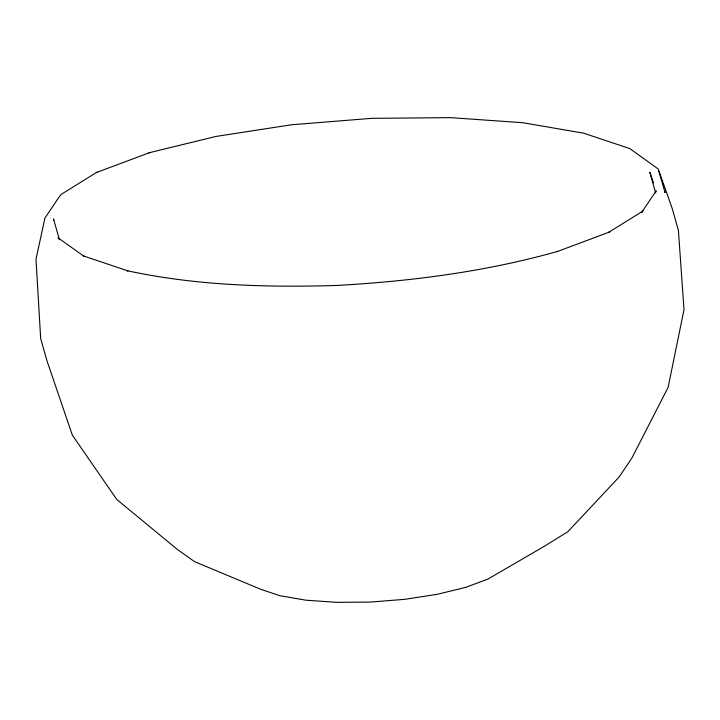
<?xml version="1.0" encoding="UTF-8"?>
<svg xmlns="http://www.w3.org/2000/svg" width="720" height="720" viewBox="0 0 720 720"><rect width="100%" height="100%" fill="white"/><g stroke="black" fill="none" stroke-linecap="round" stroke-linejoin="round"><path stroke-width="1.08" d="M655.794 191.898L656.19 190.791L641.538 212.589L642.186 211.671M664.839 191.493L665.073 192.654L658.233 168.993L629.838 148.608L583.587 133.173L522.765 122.697L450.468 117.639L371.628 118.341L291.618 124.758L215.892 136.458L149.607 152.64L96.363 172.539L61.434 194.229L59.913 195.831L44.874 218.214L36 259.236L40.671 338.553L46.971 360.819L72.36 435.159L116.73 499.41L177.057 549.207L194.535 561.636L260.577 589.221L279.927 595.719L305.955 600.201L336.897 602.361L370.638 602.064L404.874 599.31L437.283 594.306L465.651 587.385L488.043 579.015L544.941 545.922L567.882 531.675L619.236 476.874L631.872 458.073L668.124 387.342L684 309.699L678.411 230.409L672.12 208.179L658.998 171.18M643.068 210.978L608.67 232.335L609.588 231.993L556.947 251.667L557.676 251.397C485.901 271.656 411.741 281.214 337.41 285.426C267.039 287.604 196.173 285.633 127.125 270.711L127.998 270.909L83.313 255.906L84.222 256.446L58.104 237.87L58.896 238.725M148.878 152.91L149.607 152.64M96.363 172.539L97.281 172.197M653.571 182.844L649.809 172.251L655.704 193.077M59.418 239.76L53.523 218.916L53.757 220.086"/></g></svg>
